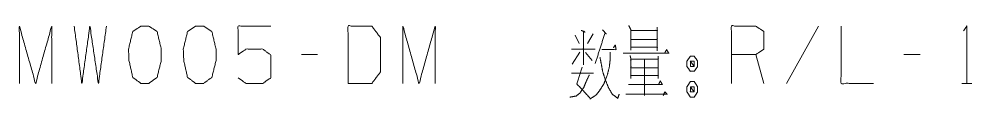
# Model space of a CAD drawing. Header units: millimetres. Extents: x 0 to 210, y 0 to 297.
# Drawn here: x 103.36 to 142.96, y 81 to 84.07 of the extents above; entities that cross this region are included whole.
import ezdxf

# ---------------------------------------------------------------- set-up
doc = ezdxf.new("R2010")
doc.units = ezdxf.units.MM
doc.layers.add('101', color=7, linetype='Continuous', true_color=0xffffff)

msp = doc.modelspace()

# ---------------------------------------------------------------- linework, layer by layer
at = {"layer": '101', "color": 72, "linetype": 'Continuous', "lineweight": 18}
for p, q in [((136.592, 84.021), (135.249, 81.646)), ((126.479, 83.646), (126.638, 83.296)), ((127.221, 83.696), (126.991, 83.296)), ((115.768, 82.846), (115.096, 82.846)), ((126.673, 82.946), (126.355, 82.446)), ((126.903, 82.921), (127.186, 82.596)), ((134.316, 81.646), (133.98, 82.846)), ((140.809, 82.846), (140.138, 82.846)), ((126.32, 82.071), (127.239, 82.071)), ((142.538, 81.646), (142.962, 81.646))]:
    msp.add_line(p, q, dxfattribs=at)
for points, knots in [([(103.378, 81.646), (103.378, 84.021), (104.05, 81.646), (104.721, 84.021), (104.721, 81.646)], [0, 0, 0.245192, 0.5, 0.754808, 1, 1]), ([(105.655, 84.021), (105.973, 81.646), (106.309, 84.021), (106.662, 81.646), (106.998, 84.021)], [0, 0, 0.249745, 0.499742, 0.750003, 1, 1]), ([(108.762, 81.646), (109.098, 81.896), (109.274, 82.596), (109.274, 83.071), (109.098, 83.796), (108.762, 84.021), (108.426, 84.021), (108.09, 83.796), (107.913, 83.071), (107.931, 82.596), (108.09, 81.896), (108.426, 81.646), (108.762, 81.646)], [0, 0, 0.067526, 0.183972, 0.260584, 0.380943, 0.446141, 0.500306, 0.565504, 0.685863, 0.762529, 0.87831, 0.945835, 1, 1]), ([(111.038, 81.646), (111.374, 81.896), (111.551, 82.596), (111.551, 83.071), (111.374, 83.796), (111.038, 84.021), (110.702, 84.021), (110.367, 83.796), (110.19, 83.071), (110.208, 82.596), (110.367, 81.896), (110.702, 81.646), (111.038, 81.646)], [0, 0, 0.067525, 0.183971, 0.260583, 0.380942, 0.44614, 0.500306, 0.565504, 0.685862, 0.762527, 0.878308, 0.945834, 1, 1]), ([(112.466, 81.871), (112.802, 81.646), (113.492, 81.646), (113.827, 81.871), (113.827, 82.821), (113.492, 83.071), (112.802, 83.071), (112.466, 82.846), (112.466, 84.021), (113.827, 84.021)], [0, 0, 0.062228, 0.168344, 0.230573, 0.376816, 0.441265, 0.547382, 0.609609, 0.790489, 1, 1]), ([(117.037, 81.646), (118.027, 81.646), (118.38, 82.121), (118.38, 83.546), (118.027, 84.021), (117.037, 84.021), (117.037, 81.646)], [0, 0, 0.142135, 0.22716, 0.43179, 0.516816, 0.658951, 1, 1]), ([(119.313, 81.646), (119.313, 84.021), (119.985, 81.646), (120.657, 84.021), (120.657, 81.646)], [0, 0, 0.245192, 0.5, 0.754808, 1, 1]), ([(128.702, 84.046), (128.791, 83.871), (128.791, 83.021), (128.791, 83.146), (129.886, 83.146), (129.886, 82.996), (129.886, 83.971), (129.886, 83.846), (128.791, 83.846), (129.886, 83.846), (129.886, 83.471), (128.791, 83.471)], [0, 0, 0.027307, 0.145701, 0.163111, 0.315748, 0.336642, 0.472446, 0.489857, 0.642494, 0.795131, 0.847363, 1, 1]), ([(132.972, 81.646), (132.972, 84.021), (133.98, 84.021), (134.316, 83.796), (134.316, 83.071), (133.98, 82.846), (132.972, 82.846)], [0, 0, 0.400952, 0.571035, 0.639278, 0.761674, 0.829917, 1, 1]), ([(137.525, 84.021), (137.525, 81.646), (138.869, 81.646)], [0, 0, 0.638733, 1, 1]), ([(142.608, 83.821), (142.75, 84.021), (142.75, 81.646)], [0, 0, 0.09349, 1, 1]), ([(126.726, 83.846), (126.885, 83.771), (126.815, 83.821), (126.815, 82.421), (126.815, 83.071), (126.32, 83.071), (127.309, 83.071)], [0, 0, 0.046317, 0.069123, 0.437818, 0.608998, 0.739333, 1, 1]), ([(127.61, 83.871), (127.769, 83.696), (127.716, 83.746), (127.309, 82.471)], [0, 0, 0.143538, 0.187774, 1, 1]), ([(127.575, 83.046), (128.176, 83.046), (128.14, 83.246), (128.069, 83.121)], [0, 0, 0.63414, 0.848457, 1, 1]), ([(127.928, 82.946), (127.928, 82.646), (127.893, 82.321), (127.804, 81.971), (127.663, 81.621), (127.504, 81.371), (127.327, 81.146), (127.08, 80.996)], [0, 0, 0.134098, 0.280225, 0.44158, 0.61031, 0.742763, 0.870656, 1, 1]), ([(128.472, 82.896), (130.364, 82.896), (130.275, 83.046), (130.187, 82.896)], [0, 0, 0.844513, 0.922257, 1, 1]), ([(128.755, 82.796), (128.791, 82.671), (128.791, 81.846), (128.791, 81.971), (129.922, 81.971), (129.922, 81.846), (129.922, 82.771), (129.922, 82.646), (128.791, 82.646), (128.791, 82.296), (129.922, 82.296), (129.356, 82.296), (129.356, 82.646), (129.356, 81.146), (129.356, 81.596), (128.685, 81.596), (130.099, 81.596), (130.01, 81.746), (129.939, 81.596)], [0, 0, 0.011506, 0.084582, 0.095654, 0.195852, 0.206924, 0.288857, 0.299929, 0.400127, 0.431129, 0.531326, 0.581425, 0.612427, 0.745292, 0.785152, 0.844644, 0.969891, 0.985311, 1, 1]), ([(131.421, 82.771), (131.261, 82.771), (131.12, 82.571), (131.12, 82.346), (131.261, 82.146), (131.421, 82.146), (131.562, 82.346), (131.562, 82.571), (131.421, 82.771)], [0, 0, 0.091007, 0.231141, 0.359867, 0.500003, 0.59101, 0.731143, 0.859869, 1, 1]), ([(127.504, 82.721), (127.557, 82.471), (127.61, 82.171), (127.716, 81.821), (127.857, 81.471), (128.016, 81.196), (128.246, 81.021), (128.299, 81.196)], [0, 0, 0.122116, 0.267687, 0.442436, 0.622808, 0.774614, 0.912625, 1, 1]), ([(131.261, 82.346), (131.421, 82.346), (131.261, 82.571), (131.261, 82.346)], [0, 0, 0.241155, 0.658896, 1, 1]), ([(131.421, 82.346), (131.421, 82.571), (131.261, 82.571)], [0, 0, 0.585829, 1, 1]), ([(127.062, 81.996), (126.921, 81.696), (126.832, 81.471), (126.673, 81.246), (126.514, 81.121), (126.249, 81.071)], [0, 0, 0.251054, 0.43404, 0.642624, 0.795772, 1, 1]), ([(126.762, 82.321), (126.549, 81.621), (127.08, 81.046)], [0, 0, 0.483236, 1, 1]), ([(131.562, 81.496), (131.421, 81.721), (131.261, 81.721), (131.12, 81.496), (131.12, 81.296), (131.261, 81.071), (131.421, 81.071), (131.562, 81.296), (131.562, 81.496)], [0, 0, 0.149198, 0.238508, 0.387709, 0.5, 0.649201, 0.738511, 0.887709, 1, 1]), ([(128.578, 81.196), (130.293, 81.196), (130.205, 81.296), (130.134, 81.146)], [0, 0, 0.851382, 0.917654, 1, 1]), ([(131.261, 81.496), (131.261, 81.296), (131.421, 81.296)], [0, 0, 0.556998, 1, 1]), ([(131.421, 81.496), (131.261, 81.496), (131.421, 81.296), (131.421, 81.496)], [0, 0, 0.25881, 0.674591, 1, 1])]:
    msp.add_open_spline(points, degree=1, knots=knots, dxfattribs=at)

doc.saveas('drawing.dxf')
